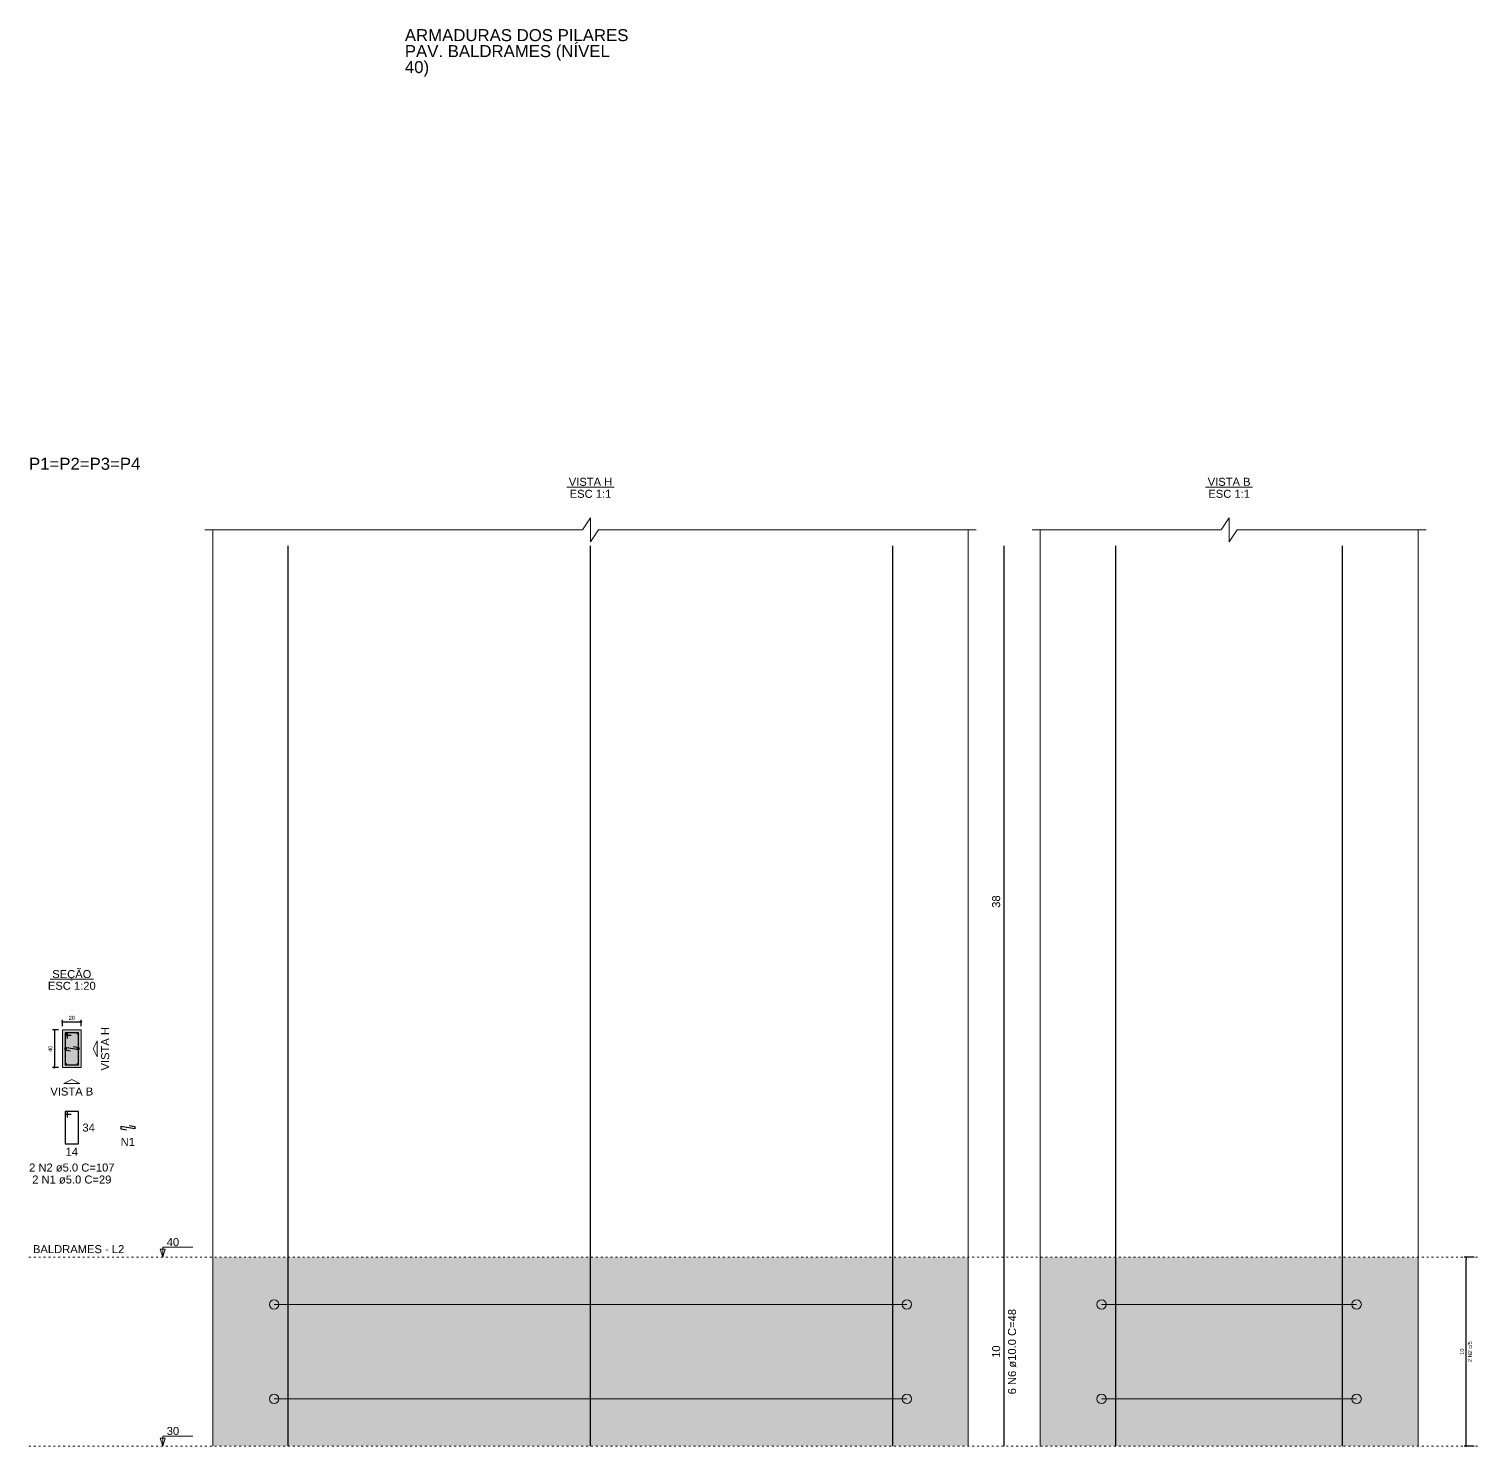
# Model space of a CAD drawing. Header units: millimetres. Extents: x 180 to 11148, y -1598 to 1045.
# Drawn here: x 1024.7 to 1101.4, y -7.6 to 67.5 of the extents above; entities that cross this region are included whole.
import ezdxf

# ---------------------------------------------------------------- set-up
doc = ezdxf.new("R2010")
doc.units = ezdxf.units.MM
doc.header["$MEASUREMENT"] = 0
doc.linetypes.add('DOT2', pattern=[3.175, 0, -3.175])
for name, color, linetype, lineweight in [('Descrição da armadura', 7, 'Continuous', 5), ('DT-Barras na forma', 2, 'Continuous', 30), ('DT-Barras no corte', 5, 'Continuous', 5), ('DT-Barras rebatidas', 2, 'Continuous', 30), ('DT-Cotas', 9, 'Continuous', 5), ('DT-Estribos na forma', 5, 'Continuous', 5), ('DT-Forma', 5, 'Continuous', 5), ('DT-Hachura seção pilares', 252, 'Continuous', 5), ('DT-Hachura vista pilares', 252, 'Continuous', 5), ('DT-Pontilhado', 9, 'DOT2', 5), ('DT-Textos', 7, 'Continuous', 5), ('DT-Título', 3, 'Continuous', 20), ('Textos armaduras', 7, 'Continuous', 5)]:
    doc.layers.add(name, color=color, linetype=linetype, lineweight=lineweight)
doc.styles.add('Arial', font='arial.ttf')
doc.dimstyles.new('UM_1.000000', dxfattribs={"dimtxt": 0.18, "dimasz": 0.1, "dimexe": 0.1, "dimexo": 0.2, "dimgap": 0, "dimtad": 1, "dimtih": 1, "dimtoh": 1, "dimdec": 1, "dimzin": 0, "dimdsep": 46, "dimtxsty": 'Standard', "dimcen": 0.09, "dimdle": 0.1, "dimadec": 1, "dimazin": 2, "dimtfac": 1, "dimtdec": 4, "dimtofl": 0, "dimtmove": 0, "dimatfit": 3, "dimfxl": 1, "dimtolj": 1, "dimarcsym": 0})
doc.dimstyles.new('UM_20.000000', dxfattribs={"dimtxt": 0.18, "dimasz": 0.1, "dimexe": 0.1, "dimexo": 0.2, "dimgap": 0, "dimtad": 1, "dimtih": 1, "dimtoh": 1, "dimdec": 1, "dimlfac": 20, "dimzin": 0, "dimdsep": 46, "dimtxsty": 'Standard', "dimcen": 0.09, "dimdle": 0.1, "dimadec": 1, "dimazin": 2, "dimtfac": 1, "dimtdec": 4, "dimtofl": 0, "dimtmove": 0, "dimatfit": 3, "dimfxl": 1, "dimtolj": 1, "dimarcsym": 0})

# ---------------------------------------------------------------- blocks, each defined once
blk = doc.blocks.new('_Dot')
at = {"color": 0, "linetype": 'ByBlock', "lineweight": -2}
blk.add_line((-0.5, 0), (-1, 0), dxfattribs=at)
at = {"color": 0, "linetype": 'ByBlock', "const_width": 0.5}
blk.add_lwpolyline([(-0.25, 0, 1), (0.25, 0, 1)], format="xyb", close=True, dxfattribs=at)
blk = doc.blocks.new('*D479')
at = {"layer": 'Defpoints', "color": 0, "transparency": 16777216}
for p in [(1026.481, 14.536), (1026.058, 12.536), (1026.481, 12.536)]:
    blk.add_point(p, dxfattribs=at)
at = {"layer": 'DT-Cotas', "color": 0, "lineweight": -2, "transparency": 16777216}
for p, q in [((1026.281, 14.536), (1025.958, 14.536)), ((1026.058, 14.436), (1026.058, 12.636)), ((1026.281, 12.536), (1025.958, 12.536))]:
    blk.add_line(p, q, dxfattribs=at)
at = {"layer": 'DT-Cotas', "color": 0, "lineweight": -2, "transparency": 16777216, "xscale": 0.1000000014901161, "yscale": 0.1000000014901161, "zscale": 0.1000000014901161}
for p, rotation in [((1026.058, 14.536), 90), ((1026.058, 12.536), 270)]:
    blk.add_blockref('_Dot', p, dxfattribs=dict(at, rotation=rotation))
at = {"layer": 'DT-Cotas', "transparency": 16777216, "insert": (1025.846, 13.536), "char_height": 0.2118, "attachment_point": 5, "rotation": 90, "style": 'Arial'}
blk.add_mtext('\\A1;40', dxfattribs=at)
blk = doc.blocks.new('*D480')
at = {"layer": 'Defpoints', "color": 0, "transparency": 16777216}
for p in [(1027.481, 14.96), (1026.481, 14.536), (1027.481, 14.536)]:
    blk.add_point(p, dxfattribs=at)
at = {"layer": 'DT-Cotas', "color": 0, "lineweight": -2, "transparency": 16777216}
for p, q in [((1026.481, 14.736), (1026.481, 15.06)), ((1026.581, 14.96), (1027.381, 14.96)), ((1027.481, 14.736), (1027.481, 15.06))]:
    blk.add_line(p, q, dxfattribs=at)
at = {"layer": 'DT-Cotas', "color": 0, "lineweight": -2, "transparency": 16777216, "xscale": 0.1000000014901161, "yscale": 0.1000000014901161, "zscale": 0.1000000014901161, "rotation": 180}
blk.add_blockref('_Dot', (1026.481, 14.96), dxfattribs=at)
at = {"layer": 'DT-Cotas', "color": 0, "lineweight": -2, "transparency": 16777216, "xscale": 0.1000000014901161, "yscale": 0.1000000014901161, "zscale": 0.1000000014901161}
blk.add_blockref('_Dot', (1027.481, 14.96), dxfattribs=at)
at = {"layer": 'DT-Cotas', "transparency": 16777216, "insert": (1026.981, 15.172), "char_height": 0.2118, "attachment_point": 5, "rotation": 0.00573, "style": 'Arial'}
blk.add_mtext('\\A1;20', dxfattribs=at)
blk = doc.blocks.new('*D474')
at = {"layer": 'Defpoints', "color": 0, "transparency": 16777216}
for p in [(1100.796, 2.496), (1101.432, 2.496), (1101.432, -7.504)]:
    blk.add_point(p, dxfattribs=at)
at = {"layer": 'DT-Cotas', "color": 0, "lineweight": -2, "transparency": 16777216}
for p, q in [((1101.232, 2.496), (1100.696, 2.496)), ((1100.796, -7.404), (1100.796, 2.396)), ((1101.232, -7.504), (1100.696, -7.504))]:
    blk.add_line(p, q, dxfattribs=at)
at = {"layer": 'DT-Cotas', "color": 0, "lineweight": -2, "transparency": 16777216, "xscale": 0.1000000014901161, "yscale": 0.1000000014901161, "zscale": 0.1000000014901161}
for p, rotation in [((1100.796, 2.496), 90), ((1100.796, -7.504), 270)]:
    blk.add_blockref('_Dot', p, dxfattribs=dict(at, rotation=rotation))
blk = doc.blocks.new('*D475')
at = {"layer": 'Defpoints', "color": 0, "transparency": 16777216}
for p in [(1100.796, 2.496), (1101.432, 2.496), (1101.432, -7.504)]:
    blk.add_point(p, dxfattribs=at)
at = {"layer": 'DT-Cotas', "color": 0, "lineweight": -2, "transparency": 16777216}
for p, q in [((1101.232, 2.496), (1100.696, 2.496)), ((1100.796, -7.404), (1100.796, 2.396)), ((1101.232, -7.504), (1100.696, -7.504))]:
    blk.add_line(p, q, dxfattribs=at)
at = {"layer": 'DT-Cotas', "color": 0, "lineweight": -2, "transparency": 16777216, "xscale": 0.1000000014901161, "yscale": 0.1000000014901161, "zscale": 0.1000000014901161}
for p, rotation in [((1100.796, 2.496), 90), ((1100.796, -7.504), 270)]:
    blk.add_blockref('_Dot', p, dxfattribs=dict(at, rotation=rotation))

msp = doc.modelspace()

# ---------------------------------------------------------------- hatches: boundary and pattern name
at = {"layer": 'DT-Hachura seção pilares', "linetype": 'Continuous'}
msp.add_hatch(color=256, dxfattribs=at).paths.add_polyline_path([(1026.4814, 12.5361), (1026.4814, 12.5361), (1027.4814, 12.5361), (1027.4814, 14.5361), (1026.4814, 14.5361), (1026.4814, 12.5361)])
at = {"layer": 'DT-Hachura vista pilares', "linetype": 'Continuous'}
for points in [[(1034.4421, -7.5041), (1034.4421, 2.4959), (1074.4421, 2.4959), (1074.4421, -7.5041), (1034.4421, -7.5041)], [(1078.2545, -7.5041), (1078.2545, 2.4959), (1098.2545, 2.4959), (1098.2545, -7.5041), (1078.2545, -7.5041)]]:
    msp.add_hatch(color=256, dxfattribs=at).paths.add_polyline_path(points)

# ---------------------------------------------------------------- linework, layer by layer
at = {"layer": 'DT-Barras na forma'}
for points in [[(1038.4421, -7.5041), (1038.4421, 2.4959), (1038.4421, 40.1644)], [(1054.4421, -7.5041), (1054.4421, 2.4959), (1054.4421, 40.1644)], [(1070.4421, -7.5041), (1070.4421, 2.4959), (1070.4421, 40.1644)], [(1082.2545, -7.5041), (1082.2545, 2.4959), (1082.2545, 40.1644)], [(1094.2545, -7.5041), (1094.2545, 2.4959), (1094.2545, 40.1644)], [(1026.7564, 14.0736), (1026.7564, 14.3861), (1026.6314, 14.3861), (1026.6314, 12.6861), (1027.3314, 12.6861), (1027.3314, 14.3861), (1026.6314, 14.3861), (1026.6314, 14.2611), (1026.9439, 14.2611)], [(1027.0481, 13.65), (1027.3564, 13.5986), (1027.3564, 13.4736), (1026.6064, 13.5986), (1026.6064, 13.4736), (1026.9146, 13.4223)]]:
    msp.add_lwpolyline(points, dxfattribs=at)
at = {"layer": 'DT-Barras no corte'}
for centre in [(1026.6814, 14.3361), (1027.2814, 14.3361), (1026.6814, 13.5361), (1027.2814, 13.5361), (1026.6814, 12.7361), (1027.2814, 12.7361)]:
    msp.add_circle(centre, 0.025, dxfattribs=at)
at = {"layer": 'DT-Barras rebatidas'}
for p, q in [((1076.3483, 2.4959), (1076.3483, 40.1644)), ((1026.7564, 10.2063), (1026.6314, 10.2063)), ((1026.6314, 10.2063), (1026.6314, 8.5063)), ((1027.3314, 10.2063), (1026.6314, 10.2063)), ((1026.6314, 10.2063), (1026.6314, 10.0813)), ((1026.6314, 10.0813), (1026.9439, 10.0813)), ((1026.7564, 9.8938), (1026.7564, 10.2063)), ((1027.3314, 8.5063), (1027.3314, 10.2063)), ((1030.3206, 9.2938), (1029.5706, 9.4188)), ((1029.5706, 9.4188), (1029.5706, 9.2938)), ((1029.5706, 9.2938), (1029.8789, 9.2425)), ((1030.0124, 9.4702), (1030.3206, 9.4188)), ((1030.3206, 9.4188), (1030.3206, 9.2938)), ((1026.6314, 8.5063), (1027.3314, 8.5063)), ((1076.3483, -7.5041), (1076.3483, 2.4959))]:
    msp.add_line(p, q, dxfattribs=at)
at = {"layer": 'DT-Cotas'}
for points in [[(1034.0185, 41.0116), (1054.0185, 41.0116), (1054.4421, 41.647), (1054.4421, 40.3762), (1054.8657, 41.0116), (1074.8657, 41.0116)], [(1077.8309, 41.0116), (1087.8309, 41.0116), (1088.2545, 41.647), (1088.2545, 40.3762), (1088.6781, 41.0116), (1098.6781, 41.0116)]]:
    msp.add_lwpolyline(points, dxfattribs=at)
at = {"layer": 'DT-Estribos na forma'}
for p, q in [((1037.6921, -0.0041), (1071.1921, -0.0041)), ((1081.5045, -0.0041), (1095.0045, -0.0041)), ((1037.6921, -5.0041), (1071.1921, -5.0041)), ((1081.5045, -5.0041), (1095.0045, -5.0041))]:
    msp.add_line(p, q, dxfattribs=at)
for centre in [(1037.6921, -0.0041), (1071.1921, -0.0041), (1081.5045, -0.0041), (1095.0045, -0.0041), (1037.6921, -5.0041), (1071.1921, -5.0041), (1081.5045, -5.0041), (1095.0045, -5.0041)]:
    msp.add_circle(centre, 0.25, dxfattribs=at)
at = {"layer": 'DT-Forma'}
for p, q in [((1034.4421, 2.4959), (1034.4421, 41.0116)), ((1074.4421, 2.4959), (1074.4421, 41.0116)), ((1078.2545, 2.4959), (1078.2545, 41.0116)), ((1098.2545, 2.4959), (1098.2545, 41.0116)), ((1034.4421, -7.5041), (1034.4421, 2.4959)), ((1074.4421, -7.5041), (1074.4421, 2.4959)), ((1078.2545, -7.5041), (1078.2545, 2.4959)), ((1098.2545, -7.5041), (1098.2545, 2.4959))]:
    msp.add_line(p, q, dxfattribs=at)
msp.add_lwpolyline([(1026.4814, 12.5361), (1027.4814, 12.5361), (1027.4814, 14.5361), (1026.4814, 14.5361), (1026.4814, 12.5361)], close=True, dxfattribs=at)
at = {"layer": 'DT-Pontilhado', "ltscale": 0.05}
for p, q in [((1024.714, 2.4959), (1101.4315, 2.4959)), ((1024.714, -7.5041), (1101.4315, -7.5041))]:
    msp.add_line(p, q, dxfattribs=at)
at = {"layer": 'DT-Textos'}
for p, q in [((1053.1824, 43.2779), (1055.7018, 43.2779)), ((1087.0112, 43.2779), (1089.4979, 43.2779)), ((1025.8369, 17.226), (1028.1258, 17.226))]:
    msp.add_line(p, q, dxfattribs=at)
for points in [[(1028.3286, 13.5361), (1028.3286, 13.1125), (1028.1168, 13.5361), (1028.3286, 13.9597), (1028.3286, 13.5361)], [(1026.9814, 11.6889), (1026.5578, 11.6889), (1026.9814, 11.9007), (1027.405, 11.6889), (1026.9814, 11.6889)]]:
    msp.add_lwpolyline(points, close=True, dxfattribs=at)
for points in [[(1031.7946, 2.4959), (1031.9217, 2.9195), (1031.6675, 2.9195), (1031.7946, 2.4959), (1031.7946, 3.0254), (1033.3831, 3.0254)], [(1031.7946, -7.5041), (1031.9217, -7.0805), (1031.6675, -7.0805), (1031.7946, -7.5041), (1031.7946, -6.9746), (1033.3831, -6.9746)]]:
    msp.add_lwpolyline(points, dxfattribs=at)

# ---------------------------------------------------------------- texts
at = {"layer": 'Descrição da armadura', "linetype": 'Continuous', "char_height": 0.4236, "attachment_point": 8, "line_spacing_factor": 0.798, "style": 'Arial'}
for s, insert, width in [('N1', (1029.9456, 8.3953), 1.516797), ('2 N2 ø5.0 C=107', (1026.9814, 7.0237), 9.069495), ('2 N1 ø5.0 C=29', (1026.9814, 6.3883), 7.832061)]:
    msp.add_mtext(s, dxfattribs=dict(at, insert=insert, width=width))
at = {"layer": 'Descrição da armadura', "linetype": 'Continuous', "attachment_point": 8, "rotation": 90, "line_spacing_factor": 0.798, "style": 'Arial'}
for s, insert, char_height, width in [('6 N6 ø10.0 C=48', (1076.9837, -2.5041), 0.4236, 9.069495), ('2 N2 c/5', (1101.1138, -2.5041), 0.2118, 2.209436)]:
    msp.add_mtext(s, dxfattribs=dict(at, insert=insert, char_height=char_height, width=width))
at = {"layer": 'DT-Cotas', "linetype": 'Continuous', "insert": (1100.6902, -2.5041), "char_height": 0.2118, "width": 0.659905, "attachment_point": 8, "rotation": 90, "line_spacing_factor": 0.798, "style": 'Arial'}
msp.add_mtext('10', dxfattribs=at)
at = {"layer": 'DT-Textos', "linetype": 'Continuous', "char_height": 0.4236, "line_spacing_factor": 0.798, "style": 'Arial'}
for s, insert, width, attachment_point in [('VISTA H', (1054.4421, 43.3414), 4.298326, 8), ('VISTA B', (1088.2545, 43.3414), 4.237353, 8), ('ESC 1:1', (1054.4421, 42.706), 4.115407, 8), ('ESC 1:1', (1088.2545, 42.706), 4.115407, 8), ('SEÇÃO', (1026.981, 17.1495), 3.868817, 8), ('ESC 1:20', (1026.9814, 16.6541), 4.729993, 8), ('VISTA B', (1026.9814, 11.0535), 4.237353, 8), ('BALDRAMES - L2', (1024.9258, 2.7077), 9.02778, 7)]:
    msp.add_mtext(s, dxfattribs=dict(at, insert=insert, width=width, attachment_point=attachment_point))
at = {"layer": 'DT-Textos', "linetype": 'Continuous', "insert": (1028.964, 13.5361), "char_height": 0.4236, "width": 4.298326, "attachment_point": 8, "rotation": 90, "line_spacing_factor": 0.798, "style": 'Arial'}
msp.add_mtext('VISTA H', dxfattribs=at)
at = {"layer": 'DT-Textos', "char_height": 0.4236, "width": 1.229172, "attachment_point": 7, "line_spacing_factor": 0.798, "style": 'Arial'}
for s, insert in [('40', (1032.0064, 3.0784)), ('30', (1032.0064, -6.9216))]:
    msp.add_mtext(s, dxfattribs=dict(at, insert=insert))
at = {"layer": 'DT-Título', "linetype": 'Continuous', "char_height": 0.6354, "width": 12.237765, "attachment_point": 7, "line_spacing_factor": 0.798, "style": 'Arial'}
for s, insert in [('ARMADURAS DOS PILARES PAV. BALDRAMES (NÍVEL 40)', (1044.6141, 65.0132)), ('P1=P2=P3=P4', (1024.714, 44.1886))]:
    msp.add_mtext(s, dxfattribs=dict(at, insert=insert))
at = {"layer": 'Textos armaduras', "linetype": 'Continuous', "char_height": 0.4236, "width": 1.31981, "attachment_point": 7, "rotation": 90, "line_spacing_factor": 0.798, "style": 'Arial'}
for s, insert in [('38', (1076.1365, 21.0002)), ('10', (1076.1365, -2.834))]:
    msp.add_mtext(s, dxfattribs=dict(at, insert=insert))
at = {"layer": 'Textos armaduras', "linetype": 'Continuous', "char_height": 0.4236, "width": 1.31981, "attachment_point": 7, "line_spacing_factor": 0.798, "style": 'Arial'}
for s, insert in [('34', (1027.5432, 9.1445)), ('14', (1026.6514, 7.8709))]:
    msp.add_mtext(s, dxfattribs=dict(at, insert=insert))

# ---------------------------------------------------------------- dimensions: what is measured, and where the dimension line sits
at = {"layer": 'DT-Cotas'}
dim = msp.add_linear_dim(base=(1026.0578, 12.5361), p1=(1026.4814, 14.5361), p2=(1026.4814, 12.5361), angle=90, dimstyle='UM_20.000000', override={"dimtxt": 0.2118, "dimasz": 0.1, "dimexe": 0.1, "dimexo": 0.2, "dimtad": 1, "dimtih": 0, "dimtoh": 0, "dimdec": 1, "dimlfac": 20, "dimzin": 8, "dimtxsty": 'Arial', "dimblk": 'Dot', "dimblk1": 'Dot', "dimblk2": 'Dot', "dimsah": 1, "dimdle": 0.1, "dimse1": 0, "dimse2": 0, "dimclrt": 256, "dimadec": 1, "dimazin": 3, "dimtmove": 2, "dimldrblk": 'Dot'}, dxfattribs=at)
dim.commit()
dim.dimension.update_dxf_attribs({"geometry": '*D479', "text_midpoint": (1025.846, 13.5361), "dimtype": 160, "text_rotation": 90})
dim = msp.add_linear_dim(base=(1027.4814, 14.9597), p1=(1026.4814, 14.5361), p2=(1027.4814, 14.5361), dimstyle='UM_20.000000', override={"dimtxt": 0.2118, "dimasz": 0.1, "dimexe": 0.1, "dimexo": 0.2, "dimtad": 1, "dimtih": 0, "dimtoh": 0, "dimdec": 1, "dimlfac": 20, "dimzin": 8, "dimtxsty": 'Arial', "dimblk": 'Dot', "dimblk1": 'Dot', "dimblk2": 'Dot', "dimsah": 1, "dimdle": 0.1, "dimse1": 0, "dimse2": 0, "dimclrt": 256, "dimadec": 1, "dimazin": 3, "dimtmove": 2, "dimldrblk": 'Dot'}, dxfattribs=at)
dim.commit()
dim.dimension.update_dxf_attribs({"geometry": '*D480', "text_midpoint": (1026.9814, 15.1715), "dimtype": 160, "text_rotation": 0.00573})
for override, picture, middle in [({"dimtxt": 0.4236, "dimasz": 0.1, "dimexe": 0.1, "dimexo": 0.2, "dimtad": 1, "dimtih": 0, "dimtoh": 0, "dimdec": 1, "dimlfac": 1, "dimzin": 8, "dimtxsty": 'Arial', "dimblk": 'Dot', "dimblk1": 'Dot', "dimblk2": 'Dot', "dimsah": 1, "dimdle": 0.1, "dimse1": 0, "dimse2": 0, "dimclrt": 256, "dimadec": 1, "dimazin": 3, "dimtmove": 2, "dimldrblk": 'Dot'}, '*D475', (1100.3725, -2.5041)), ({"dimtxt": 0.2118, "dimasz": 0.1, "dimexe": 0.1, "dimexo": 0.2, "dimtad": 1, "dimtih": 0, "dimtoh": 0, "dimdec": 1, "dimlfac": 1, "dimzin": 8, "dimtxsty": 'Arial', "dimblk": 'Dot', "dimblk1": 'Dot', "dimblk2": 'Dot', "dimsah": 1, "dimdle": 0.1, "dimse1": 0, "dimse2": 0, "dimclrt": 256, "dimadec": 1, "dimazin": 3, "dimtmove": 2, "dimldrblk": 'Dot'}, '*D474', (1100.5843, -2.5041))]:
    dim = msp.add_linear_dim(base=(1100.7961, 2.4959), p1=(1101.4315, -7.5041), p2=(1101.4315, 2.4959), angle=90, text=' ', dimstyle='UM_1.000000', override=override, dxfattribs=at)
    dim.commit()
    dim.dimension.update_dxf_attribs({"geometry": picture, "text_midpoint": middle, "dimtype": 160, "text_rotation": 90})

doc.saveas('drawing.dxf')
